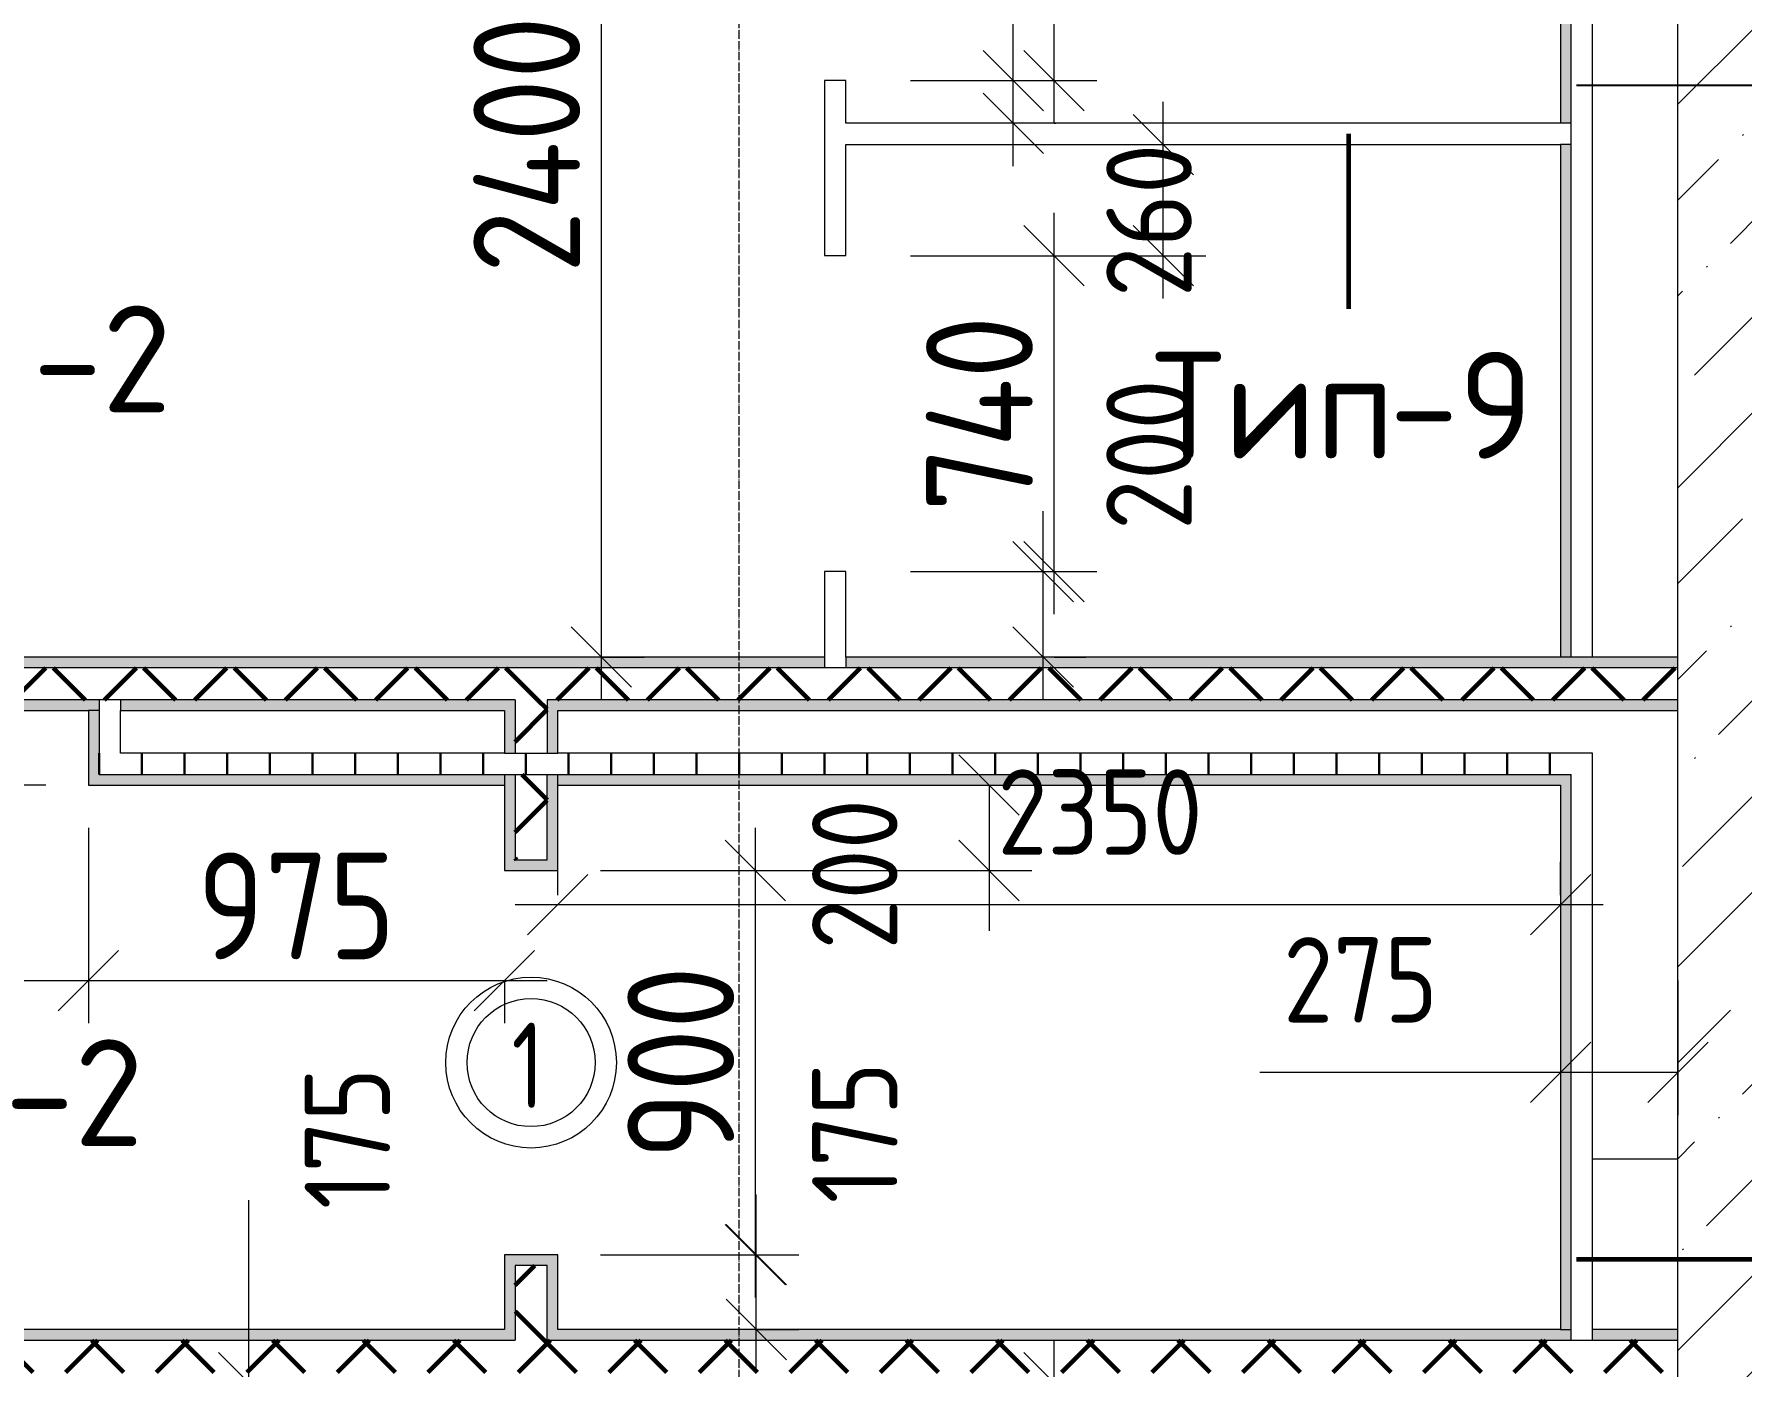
# Model space of a CAD drawing. Header units: millimetres. Extents: x -60946 to 138510, y -262288 to 24501.
# Drawn here: x 38157 to 42159, y -92807 to -89685 of the extents above; entities that cross this region are included whole.
import ezdxf

# ---------------------------------------------------------------- set-up
doc = ezdxf.new("R2010")
doc.units = ezdxf.units.MM
doc.linetypes.add('ADSK_Линия сетки', pattern=[25, 20, -2.5, 0, -2.5])
for name, color, linetype, lineweight in [('0) 1 вып перегородка', 7, 'Continuous', 60), ('1) 2 вып перегородка', 7, 'Continuous', 60), ('2)Тип-2', 3, 'Continuous', 60), ('Марки дверей', 7, 'Continuous', 20), ('Оси', 7, 'Continuous', 9), ('Перекрытие', 7, 'Continuous', 18), ('Размеры', 7, 'Continuous', 9), ('Стены внутренние', 7, 'Continuous', 18), ('Стены наружные', 7, 'Continuous', 18), ('Стены штриховка', 7, 'Continuous', 9)]:
    doc.layers.add(name, color=color, linetype=linetype, lineweight=lineweight)
doc.layers.add('2)Тип-4', color=7, linetype='Continuous', lineweight=30, true_color=0x0080c0)
doc.styles.add('GOST Common_2', font='', dxfattribs={"width": 0.9, "height": 250})
doc.styles.add('GOST Common_3', font='', dxfattribs={"width": 0.9, "height": 200})
doc.styles.add('GOST Common_4', font='', dxfattribs={"height": 250})
doc.styles.add('GOST Common_B', font='', dxfattribs={"width": 0.8, "height": 200})
doc.styles.get('GOST Common_2').set_extended_font_data('GOST Common')
doc.styles.get('GOST Common_3').set_extended_font_data('GOST Common')
doc.styles.get('GOST Common_4').set_extended_font_data('GOST Common')
doc.styles.get('GOST Common_B').set_extended_font_data('GOST Common', bold=True)
doc.dimstyles.new('ADSK_Основной_2_0', dxfattribs={"dimscale": 304.8, "dimtxt": 201.142999, "dimasz": 0.463911, "dimexe": 0.328084, "dimexo": 0.328084, "dimgap": 0.164042, "dimtad": 1, "dimdec": 3, "dimrnd": 0.001, "dimdsep": 46, "dimtxsty": 'GOST Common_3', "dimblk1": 'OBLIQUE', "dimblk2": 'OBLIQUE', "dimsah": 1, "dimcen": 0.09, "dimdle": 0.328084, "dimazin": 2, "dimtfac": 1, "dimtdec": 4, "dimtix": 1, "dimtmove": 0, "dimatfit": 3, "dimfxl": 1, "dimtvp": 1, "dimtolj": 1, "dimtzin": 0, "dimlwd": 20, "dimlwe": 20, "dimarcsym": 2})
doc.dimstyles.new('ADSK_Основной_2_0_3', dxfattribs={"dimscale": 304.8, "dimtxt": 201.142999, "dimasz": 0.463911, "dimexe": 0.328084, "dimexo": 0.328084, "dimgap": 0.164042, "dimtad": 1, "dimdec": 3, "dimrnd": 0.001, "dimdsep": 46, "dimtxsty": 'GOST Common_2', "dimblk1": 'OBLIQUE', "dimblk2": 'OBLIQUE', "dimsah": 1, "dimcen": 0.09, "dimdle": 0.328084, "dimazin": 2, "dimtfac": 1, "dimtdec": 4, "dimtix": 1, "dimtmove": 0, "dimatfit": 3, "dimfxl": 1, "dimtvp": 1, "dimtolj": 1, "dimtzin": 0, "dimlwd": 20, "dimlwe": 20, "dimarcsym": 2})
pattern_1 = [(45, (9.36, -97949.04), (-106.066, 106.066), []), (135, (9.36, -97949.04), (-106.066, -106.066), [])]

# ---------------------------------------------------------------- blocks, each defined once
blk = doc.blocks.new('_Oblique')
at = {"color": 0, "linetype": 'ByBlock', "lineweight": -2}
blk.add_line((-0.5, -0.5), (0.5, 0.5), dxfattribs=at)
blk = doc.blocks.new('*D4984')
at = {"layer": 'Defpoints', "color": 0, "transparency": 16777216}
for p in [(39486.8, -88744.1), (39609.4, -88744.1), (39386.8, -91144.1)]:
    blk.add_point(p, dxfattribs=at)
at = {"layer": 'Размеры', "color": 0, "lineweight": 20, "transparency": 16777216}
for p, q in [((39486.8, -91244.1), (39486.8, -88644.1)), ((39509.4, -88744.1), (39386.8, -88744.1)), ((39486.8, -91144.1), (39586.8, -91144.1))]:
    blk.add_line(p, q, dxfattribs=at)
at = {"layer": 'Размеры', "color": 0, "lineweight": 20, "transparency": 16777216, "xscale": 141.4, "yscale": 141.4, "zscale": 141.4}
for p, rotation in [((39486.8, -88744.1), 90), ((39486.8, -91144.1), 270)]:
    blk.add_blockref('_Oblique', p, dxfattribs=dict(at, rotation=rotation))
at = {"layer": 'Размеры', "color": 0, "lineweight": 9, "transparency": 16777216, "insert": (39311.8, -89944.1), "char_height": 250, "width": 625.93, "attachment_point": 5, "rotation": 90, "style": 'GOST Common_2'}
blk.add_mtext('\\A1;2400', dxfattribs=at)
blk = doc.blocks.new('*D4986')
at = {"layer": 'Defpoints', "color": 0, "transparency": 16777216}
for p in [(41734.4, -91724), (39384.4, -91802), (41734.4, -91802)]:
    blk.add_point(p, dxfattribs=at)
at = {"layer": 'Размеры', "color": 0, "lineweight": 20, "transparency": 16777216}
for p, q in [((39384.4, -91702), (39384.4, -91624)), ((41734.4, -91702), (41734.4, -91624)), ((39284.4, -91724), (41834.4, -91724))]:
    blk.add_line(p, q, dxfattribs=at)
at = {"layer": 'Размеры', "color": 0, "lineweight": 20, "transparency": 16777216, "xscale": 141.4, "yscale": 141.4, "zscale": 141.4, "rotation": 180}
blk.add_blockref('_Oblique', (39384.4, -91724), dxfattribs=at)
at = {"layer": 'Размеры', "color": 0, "lineweight": 20, "transparency": 16777216, "xscale": 141.4, "yscale": 141.4, "zscale": 141.4}
blk.add_blockref('_Oblique', (41734.4, -91724), dxfattribs=at)
at = {"layer": 'Размеры', "color": 0, "lineweight": 9, "transparency": 16777216, "insert": (40414.9, -91407.3), "char_height": 200, "width": 605.475, "attachment_point": 1, "line_spacing_factor": 1.022761, "style": 'GOST Common_3'}
blk.add_mtext('\\A1;2350', dxfattribs=at)
blk = doc.blocks.new('*D4987')
at = {"layer": 'Defpoints', "color": 0, "transparency": 16777216}
for p in [(41734.4, -91802), (42009.4, -91802), (42009.4, -92116.9)]:
    blk.add_point(p, dxfattribs=at)
at = {"layer": 'Размеры', "color": 0, "lineweight": 20, "transparency": 16777216}
for p, q in [((41734.4, -91902), (41734.4, -92216.9)), ((42009.4, -91902), (42009.4, -92216.9)), ((41734.4, -92116.9), (41030.1, -92116.9)), ((42009.4, -92116.9), (41634.4, -92116.9))]:
    blk.add_line(p, q, dxfattribs=at)
at = {"layer": 'Размеры', "color": 0, "lineweight": 20, "transparency": 16777216, "xscale": 141.4, "yscale": 141.4, "zscale": 141.4, "rotation": 180}
blk.add_blockref('_Oblique', (41734.4, -92116.9), dxfattribs=at)
at = {"layer": 'Размеры', "color": 0, "lineweight": 20, "transparency": 16777216, "xscale": 141.4, "yscale": 141.4, "zscale": 141.4}
blk.add_blockref('_Oblique', (42009.4, -92116.9), dxfattribs=at)
at = {"layer": 'Размеры', "color": 0, "lineweight": 9, "transparency": 16777216, "insert": (41084.5, -91800.2), "char_height": 200, "width": 454.106, "attachment_point": 1, "line_spacing_factor": 1.022761, "style": 'GOST Common_3'}
blk.add_mtext('\\A1;275', dxfattribs=at)
blk = doc.blocks.new('*D4988')
at = {"layer": 'Defpoints', "color": 0, "transparency": 16777216}
for p in [(37223.6, -91444.1), (38284.4, -91444.1), (37301.7, -92719.1)]:
    blk.add_point(p, dxfattribs=at)
at = {"layer": 'Размеры', "color": 0, "lineweight": 20, "transparency": 16777216}
for p, q in [((37223.6, -91344.1), (37223.6, -91755.1)), ((38184.4, -91444.1), (37123.6, -91444.1)), ((37223.6, -92819.1), (37223.6, -92455.1)), ((37201.7, -92719.1), (37123.6, -92719.1))]:
    blk.add_line(p, q, dxfattribs=at)
at = {"layer": 'Размеры', "color": 0, "lineweight": 20, "transparency": 16777216, "xscale": 141.4, "yscale": 141.4, "zscale": 141.4}
for p, rotation in [((37223.6, -91444.1), 90), ((37223.6, -92719.1), 270)]:
    blk.add_blockref('_Oblique', p, dxfattribs=dict(at, rotation=rotation))
at = {"layer": 'Размеры', "color": 0, "lineweight": 9, "transparency": 16777216, "insert": (37090.3, -92385.3), "char_height": 200, "width": 560.473, "attachment_point": 1, "rotation": 90, "line_spacing_factor": 1.022761, "style": 'GOST Common_3'}
blk.add_mtext('\\A1;1275', dxfattribs=at)
blk = doc.blocks.new('*D4989')
at = {"layer": 'Defpoints', "color": 0, "transparency": 16777216}
for p in [(37252.1, -91269.1), (37301.7, -91269.1), (38284.4, -91444.1)]:
    blk.add_point(p, dxfattribs=at)
at = {"layer": 'Размеры', "color": 0, "lineweight": 20, "transparency": 16777216}
for p, q in [((37252.1, -91269.1), (37252.1, -90872.6)), ((37201.7, -91269.1), (37152.1, -91269.1)), ((37252.1, -91544.1), (37252.1, -91269.1)), ((38184.4, -91444.1), (37152.1, -91444.1))]:
    blk.add_line(p, q, dxfattribs=at)
at = {"layer": 'Размеры', "color": 0, "lineweight": 20, "transparency": 16777216, "xscale": 141.4, "yscale": 141.4, "zscale": 141.4}
for p, rotation in [((37252.1, -91269.1), 90), ((37252.1, -91444.1), 270)]:
    blk.add_blockref('_Oblique', p, dxfattribs=dict(at, rotation=rotation))
at = {"layer": 'Размеры', "color": 0, "lineweight": 9, "transparency": 16777216, "insert": (37383, -90893.8), "char_height": 200, "width": 409.104, "attachment_point": 1, "rotation": 90, "line_spacing_factor": 1.022761, "style": 'GOST Common_3'}
blk.add_mtext('\\A1;175', dxfattribs=at)
blk = doc.blocks.new('*D4990')
at = {"layer": 'Defpoints', "color": 0, "transparency": 16777216}
for p in [(38284.4, -91444.1), (37059.4, -91802), (38284.4, -91902)]:
    blk.add_point(p, dxfattribs=at)
at = {"layer": 'Размеры', "color": 0, "lineweight": 20, "transparency": 16777216}
for p, q in [((38284.4, -91544.1), (38284.4, -92002)), ((36959.4, -91902), (38384.4, -91902)), ((37059.4, -91902), (37059.4, -92002))]:
    blk.add_line(p, q, dxfattribs=at)
at = {"layer": 'Размеры', "color": 0, "lineweight": 20, "transparency": 16777216, "xscale": 141.4, "yscale": 141.4, "zscale": 141.4, "rotation": 180}
blk.add_blockref('_Oblique', (37059.4, -91902), dxfattribs=at)
at = {"layer": 'Размеры', "color": 0, "lineweight": 20, "transparency": 16777216, "xscale": 141.4, "yscale": 141.4, "zscale": 141.4}
blk.add_blockref('_Oblique', (38284.4, -91902), dxfattribs=at)
at = {"layer": 'Размеры', "color": 0, "lineweight": 9, "transparency": 16777216, "insert": (37671.9, -91727), "char_height": 250, "width": 560.473, "attachment_point": 5, "style": 'GOST Common_2'}
blk.add_mtext('\\A1;1225', dxfattribs=at)
blk = doc.blocks.new('*D4991')
at = {"layer": 'Defpoints', "color": 0, "transparency": 16777216}
for p in [(38284.4, -91444.1), (39259.4, -91802), (39259.4, -91902)]:
    blk.add_point(p, dxfattribs=at)
at = {"layer": 'Размеры', "color": 0, "lineweight": 20, "transparency": 16777216}
for p, q in [((38284.4, -91544.1), (38284.4, -92002)), ((38184.4, -91902), (39359.4, -91902)), ((39259.4, -91902), (39259.4, -92002))]:
    blk.add_line(p, q, dxfattribs=at)
at = {"layer": 'Размеры', "color": 0, "lineweight": 20, "transparency": 16777216, "xscale": 141.4, "yscale": 141.4, "zscale": 141.4, "rotation": 180}
blk.add_blockref('_Oblique', (38284.4, -91902), dxfattribs=at)
at = {"layer": 'Размеры', "color": 0, "lineweight": 20, "transparency": 16777216, "xscale": 141.4, "yscale": 141.4, "zscale": 141.4}
blk.add_blockref('_Oblique', (39259.4, -91902), dxfattribs=at)
at = {"layer": 'Размеры', "color": 0, "lineweight": 9, "transparency": 16777216, "insert": (38771.9, -91727), "char_height": 250, "width": 454.106, "attachment_point": 5, "style": 'GOST Common_2'}
blk.add_mtext('\\A1;975', dxfattribs=at)
blk = doc.blocks.new('*D4995')
at = {"layer": 'Defpoints', "color": 0, "transparency": 16777216}
for p in [(38660.3, -92844.1), (38686.8, -92844.1), (38686.8, -93019.1)]:
    blk.add_point(p, dxfattribs=at)
at = {"layer": 'Размеры', "color": 0, "lineweight": 20, "transparency": 16777216}
for p, q in [((38660.3, -92844.1), (38660.3, -92416.1)), ((38586.8, -92844.1), (38560.3, -92844.1)), ((38660.3, -93119.1), (38660.3, -92844.1)), ((38586.8, -93019.1), (38560.3, -93019.1))]:
    blk.add_line(p, q, dxfattribs=at)
at = {"layer": 'Размеры', "color": 0, "lineweight": 20, "transparency": 16777216, "xscale": 141.4, "yscale": 141.4, "zscale": 141.4}
for p, rotation in [((38660.3, -92844.1), 90), ((38660.3, -93019.1), 270)]:
    blk.add_blockref('_Oblique', p, dxfattribs=dict(at, rotation=rotation))
at = {"layer": 'Размеры', "color": 0, "lineweight": 9, "transparency": 16777216, "insert": (38791.3, -92437.3), "char_height": 200, "width": 409.104, "attachment_point": 1, "rotation": 90, "line_spacing_factor": 1.022761, "style": 'GOST Common_3'}
blk.add_mtext('\\A1;175', dxfattribs=at)
blk = doc.blocks.new('*D4997')
at = {"layer": 'Defpoints', "color": 0, "transparency": 16777216}
for p in [(40447.7, -92844.1), (40547.7, -92844.1), (40034.4, -94344.1)]:
    blk.add_point(p, dxfattribs=at)
at = {"layer": 'Размеры', "color": 0, "lineweight": 20, "transparency": 16777216}
for p, q in [((40547.7, -94444.1), (40547.7, -92744.1)), ((40547.7, -92844.1), (40647.7, -92844.1)), ((40134.4, -94344.1), (40647.7, -94344.1))]:
    blk.add_line(p, q, dxfattribs=at)
at = {"layer": 'Размеры', "color": 0, "lineweight": 20, "transparency": 16777216, "xscale": 141.4, "yscale": 141.4, "zscale": 141.4}
for p, rotation in [((40547.7, -92844.1), 90), ((40547.7, -94344.1), 270)]:
    blk.add_blockref('_Oblique', p, dxfattribs=dict(at, rotation=rotation))
at = {"layer": 'Размеры', "color": 0, "lineweight": 9, "transparency": 16777216, "insert": (40372.7, -93594.1), "char_height": 250, "width": 560.473, "attachment_point": 5, "rotation": 90, "style": 'GOST Common_2'}
blk.add_mtext('\\A1;1500', dxfattribs=at)
blk = doc.blocks.new('*D5009')
at = {"layer": 'Defpoints', "color": 0, "transparency": 16777216}
for p in [(39384.4, -92544.1), (39849.5, -92544.1), (39747.7, -92719.1)]:
    blk.add_point(p, dxfattribs=at)
at = {"layer": 'Размеры', "color": 0, "lineweight": 20, "transparency": 16777216}
for p, q in [((39849.5, -92544.1), (39849.5, -92402.7)), ((39484.4, -92544.1), (39949.5, -92544.1)), ((39849.5, -92819.1), (39849.5, -92544.1)), ((39847.7, -92719.1), (39949.5, -92719.1))]:
    blk.add_line(p, q, dxfattribs=at)
at = {"layer": 'Размеры', "color": 0, "lineweight": 20, "transparency": 16777216, "xscale": 141.4, "yscale": 141.4, "zscale": 141.4}
for p, rotation in [((39849.5, -92544.1), 90), ((39849.5, -92719.1), 270)]:
    blk.add_blockref('_Oblique', p, dxfattribs=dict(at, rotation=rotation))
at = {"layer": 'Размеры', "color": 0, "lineweight": 9, "transparency": 16777216, "insert": (39980.5, -92423.9), "char_height": 200, "width": 409.104, "attachment_point": 1, "rotation": 90, "line_spacing_factor": 1.022761, "style": 'GOST Common_3'}
blk.add_mtext('\\A1;175', dxfattribs=at)
blk = doc.blocks.new('*D5010')
at = {"layer": 'Defpoints', "color": 0, "transparency": 16777216}
for p in [(39384.4, -91644.1), (39847.7, -91644.1), (39384.4, -92544.1)]:
    blk.add_point(p, dxfattribs=at)
at = {"layer": 'Размеры', "color": 0, "lineweight": 20, "transparency": 16777216}
for p, q in [((39847.7, -92644.1), (39847.7, -91544.1)), ((39484.4, -91644.1), (39947.7, -91644.1)), ((39484.4, -92544.1), (39947.7, -92544.1))]:
    blk.add_line(p, q, dxfattribs=at)
at = {"layer": 'Размеры', "color": 0, "lineweight": 20, "transparency": 16777216, "xscale": 141.4, "yscale": 141.4, "zscale": 141.4}
for p, rotation in [((39847.7, -91644.1), 90), ((39847.7, -92544.1), 270)]:
    blk.add_blockref('_Oblique', p, dxfattribs=dict(at, rotation=rotation))
at = {"layer": 'Размеры', "color": 0, "lineweight": 9, "transparency": 16777216, "insert": (39672.7, -92094.1), "char_height": 250, "width": 454.106, "attachment_point": 5, "rotation": 90, "style": 'GOST Common_2'}
blk.add_mtext('\\A1;900', dxfattribs=at)
blk = doc.blocks.new('*D5011')
at = {"layer": 'Defpoints', "color": 0, "transparency": 16777216}
for p in [(39747.7, -91444.1), (40395.2, -91444.1), (39384.4, -91644.1)]:
    blk.add_point(p, dxfattribs=at)
at = {"layer": 'Размеры', "color": 0, "lineweight": 20, "transparency": 16777216}
for p, q in [((39847.7, -91444.1), (40495.2, -91444.1)), ((40395.2, -91444.1), (40395.2, -91744.1)), ((39484.4, -91644.1), (40495.2, -91644.1)), ((40395.2, -91644.1), (40395.2, -91785.5))]:
    blk.add_line(p, q, dxfattribs=at)
at = {"layer": 'Размеры', "color": 0, "lineweight": 20, "transparency": 16777216, "xscale": 141.4, "yscale": 141.4, "zscale": 141.4}
for p, rotation in [((40395.2, -91444.1), 90), ((40395.2, -91644.1), 270)]:
    blk.add_blockref('_Oblique', p, dxfattribs=dict(at, rotation=rotation))
at = {"layer": 'Размеры', "color": 0, "lineweight": 9, "transparency": 16777216, "insert": (39980.5, -91829.2), "char_height": 200, "width": 454.106, "attachment_point": 1, "rotation": 90, "line_spacing_factor": 1.022761, "style": 'GOST Common_3'}
blk.add_mtext('\\A1;200', dxfattribs=at)
blk = doc.blocks.new('*D5012')
at = {"layer": 'Defpoints', "color": 0, "transparency": 16777216}
for p in [(40111.4, -89794.1), (40451.8, -89794.1), (40447.7, -89894.1)]:
    blk.add_point(p, dxfattribs=at)
at = {"layer": 'Размеры', "color": 0, "lineweight": 20, "transparency": 16777216}
for p, q in [((40451.8, -89794.1), (40451.8, -89522.2)), ((40211.4, -89794.1), (40551.8, -89794.1)), ((40451.8, -89994.1), (40451.8, -89794.1)), ((40547.7, -89894.1), (40551.8, -89894.1))]:
    blk.add_line(p, q, dxfattribs=at)
at = {"layer": 'Размеры', "color": 0, "lineweight": 20, "transparency": 16777216, "xscale": 141.4, "yscale": 141.4, "zscale": 141.4}
for p, rotation in [((40451.8, -89794.1), 90), ((40451.8, -89894.1), 270)]:
    blk.add_blockref('_Oblique', p, dxfattribs=dict(at, rotation=rotation))
at = {"layer": 'Размеры', "color": 0, "lineweight": 9, "transparency": 16777216, "insert": (40582.8, -89543.4), "char_height": 200, "width": 409.104, "attachment_point": 1, "rotation": 90, "line_spacing_factor": 1.022761, "style": 'GOST Common_3'}
blk.add_mtext('\\A1;100', dxfattribs=at)
blk = doc.blocks.new('*D5013')
at = {"layer": 'Defpoints', "color": 0, "transparency": 16777216}
for p in [(40111.4, -89054.1), (40547.7, -89054.1), (40111.4, -89794.1)]:
    blk.add_point(p, dxfattribs=at)
at = {"layer": 'Размеры', "color": 0, "lineweight": 20, "transparency": 16777216}
for p, q in [((40547.7, -89894.1), (40547.7, -88954.1)), ((40211.4, -89054.1), (40647.7, -89054.1)), ((40211.4, -89794.1), (40647.7, -89794.1))]:
    blk.add_line(p, q, dxfattribs=at)
at = {"layer": 'Размеры', "color": 0, "lineweight": 20, "transparency": 16777216, "xscale": 141.4, "yscale": 141.4, "zscale": 141.4}
for p, rotation in [((40547.7, -89054.1), 90), ((40547.7, -89794.1), 270)]:
    blk.add_blockref('_Oblique', p, dxfattribs=dict(at, rotation=rotation))
at = {"layer": 'Размеры', "color": 0, "lineweight": 9, "transparency": 16777216, "insert": (40372.7, -89424.1), "char_height": 250, "width": 474.561, "attachment_point": 5, "rotation": 90, "style": 'GOST Common_2'}
blk.add_mtext('\\A1;740', dxfattribs=at)
blk = doc.blocks.new('*D5015')
at = {"layer": 'Defpoints', "color": 0, "transparency": 16777216}
for p in [(40111.4, -90944.1), (40522, -90944.1), (40447.7, -91144.1)]:
    blk.add_point(p, dxfattribs=at)
at = {"layer": 'Размеры', "color": 0, "lineweight": 20, "transparency": 16777216}
for p, q in [((40522, -90944.1), (40522, -90802.7)), ((40211.4, -90944.1), (40622, -90944.1)), ((40522, -91244.1), (40522, -90944.1)), ((40547.7, -91144.1), (40622, -91144.1))]:
    blk.add_line(p, q, dxfattribs=at)
at = {"layer": 'Размеры', "color": 0, "lineweight": 20, "transparency": 16777216, "xscale": 141.4, "yscale": 141.4, "zscale": 141.4}
for p, rotation in [((40522, -90944.1), 90), ((40522, -91144.1), 270)]:
    blk.add_blockref('_Oblique', p, dxfattribs=dict(at, rotation=rotation))
at = {"layer": 'Размеры', "color": 0, "lineweight": 9, "transparency": 16777216, "insert": (40670.1, -90846.4), "char_height": 200, "width": 454.106, "attachment_point": 1, "rotation": 90, "line_spacing_factor": 1.022761, "style": 'GOST Common_3'}
blk.add_mtext('\\A1;200', dxfattribs=at)
blk = doc.blocks.new('*D5016')
at = {"layer": 'Defpoints', "color": 0, "transparency": 16777216}
for p in [(40111.4, -90204.1), (40547.7, -90204.1), (40111.4, -90944.1)]:
    blk.add_point(p, dxfattribs=at)
at = {"layer": 'Размеры', "color": 0, "lineweight": 20, "transparency": 16777216}
for p, q in [((40547.7, -91044.1), (40547.7, -90104.1)), ((40211.4, -90204.1), (40647.7, -90204.1)), ((40211.4, -90944.1), (40647.7, -90944.1))]:
    blk.add_line(p, q, dxfattribs=at)
at = {"layer": 'Размеры', "color": 0, "lineweight": 20, "transparency": 16777216, "xscale": 141.4, "yscale": 141.4, "zscale": 141.4}
for p, rotation in [((40547.7, -90204.1), 90), ((40547.7, -90944.1), 270)]:
    blk.add_blockref('_Oblique', p, dxfattribs=dict(at, rotation=rotation))
at = {"layer": 'Размеры', "color": 0, "lineweight": 9, "transparency": 16777216, "insert": (40372.7, -90574.1), "char_height": 250, "width": 474.561, "attachment_point": 5, "rotation": 90, "style": 'GOST Common_2'}
blk.add_mtext('\\A1;740', dxfattribs=at)
blk = doc.blocks.new('*D5017')
at = {"layer": 'Defpoints', "color": 0, "transparency": 16777216}
for p in [(40447.7, -89944.1), (40803.4, -89944.1), (40111.4, -90204.1)]:
    blk.add_point(p, dxfattribs=at)
at = {"layer": 'Размеры', "color": 0, "lineweight": 20, "transparency": 16777216}
for p, q in [((40803.4, -90304.1), (40803.4, -89844.1)), ((40547.7, -89944.1), (40903.4, -89944.1)), ((40211.4, -90204.1), (40903.4, -90204.1))]:
    blk.add_line(p, q, dxfattribs=at)
at = {"layer": 'Размеры', "color": 0, "lineweight": 20, "transparency": 16777216, "xscale": 141.4, "yscale": 141.4, "zscale": 141.4}
for p, rotation in [((40803.4, -89944.1), 90), ((40803.4, -90204.1), 270)]:
    blk.add_blockref('_Oblique', p, dxfattribs=dict(at, rotation=rotation))
at = {"layer": 'Размеры', "color": 0, "lineweight": 9, "transparency": 16777216, "insert": (40670.1, -90301.1), "char_height": 200, "width": 454.106, "attachment_point": 1, "rotation": 90, "line_spacing_factor": 1.022761, "style": 'GOST Common_3'}
blk.add_mtext('\\A1;260', dxfattribs=at)
blk = doc.blocks.new('М_двери1 - Марка экземпляра 2-3719212-Кладочный план 2-го этаж')
at = {"layer": 'Марки дверей'}
for radius in [2, 1.5]:
    blk.add_circle((0, 0), radius, dxfattribs=at)

msp = doc.modelspace()

# ---------------------------------------------------------------- hatches: boundary and pattern name
at = {"layer": '2)Тип-2'}
h = msp.add_hatch(color=256, dxfattribs=at)
h.paths.add_polyline_path([(41848.5876, -91169.0666), (42009.3615, -91169.0666), (42009.3615, -91144.0666), (40059.3615, -91144.0666), (40059.3615, -91169.0666), (40400.7813, -91169.0666)])
h.paths.add_polyline_path([(39314.9266, -91169.0666), (40009.3615, -91169.0666), (40009.3615, -91144.0666), (37059.3615, -91144.0666), (37059.3615, -91169.0666), (38952.975, -91169.0666)])
h = msp.add_hatch(dxfattribs=at)
h.set_pattern_fill('FP_4', color=256, style=0, pattern_type=2)
h.set_pattern_definition(pattern_1)
h.paths.add_polyline_path([(37034.3615, -91244.0666), (42009.3615, -91244.0666), (42009.3615, -91169.0666), (37034.3615, -91169.0666)])
h = msp.add_hatch(color=256, dxfattribs=at)
h.paths.add_polyline_path([(41848.5876, -91269.0666), (42009.3615, -91269.0666), (42009.3615, -91244.0666), (39359.3615, -91244.0666), (39359.3615, -91269.0666), (40400.7813, -91269.0666)])
h.paths.add_polyline_path([(37059.3615, -91269.0666), (38309.3615, -91269.0666), (38309.3615, -91244.0666), (37059.3615, -91244.0666)])
h.paths.add_polyline_path([(38359.3615, -91269.0666), (39284.3615, -91269.0666), (39284.3615, -91244.0666), (38359.3615, -91244.0666)])
h = msp.add_hatch(dxfattribs=at)
h.set_pattern_fill('FP_4', color=256, style=0, pattern_type=2)
h.set_pattern_definition(pattern_1)
h.paths.add_polyline_path([(39284.3615, -92744.0666), (39359.3615, -92744.0666), (39359.3615, -92569.0666), (39284.3615, -92569.0666), (39284.3615, -92719.0666)])
h.paths.add_polyline_path([(39284.3615, -91619.0666), (39359.3615, -91619.0666), (39359.3615, -91419.0666), (39284.3615, -91419.0666), (39284.3615, -91446.0984)])
h.paths.add_polyline_path([(39284.3615, -91369.0666), (39359.3615, -91369.0666), (39359.3615, -91244.0666), (39284.3615, -91244.0666), (39284.3615, -91269.0666)])
h = msp.add_hatch(color=256, dxfattribs=at)
h.paths.add_polyline_path([(39284.3615, -92719.0666), (39284.3615, -92569.0666), (39259.3615, -92569.0666), (39259.3615, -92719.0666)])
h.paths.add_polyline_path([(39284.3615, -91619.0666), (39284.3615, -91419.0666), (39259.3615, -91419.0666), (39259.3615, -91619.0666)])
h.paths.add_polyline_path([(39259.3615, -91369.0666), (39284.3615, -91369.0666), (39284.3615, -91269.0666), (39259.3615, -91269.0666)])
h = msp.add_hatch(color=256, dxfattribs=at)
h.paths.add_polyline_path([(39384.3615, -92719.0666), (39384.3615, -92544.0666), (39259.3615, -92544.0666), (39259.3615, -92569.0666), (39359.3615, -92569.0666), (39359.3615, -92719.0666)])
h.paths.add_polyline_path([(39259.3615, -91644.0666), (39384.3615, -91644.0666), (39384.3615, -91419.0666), (39359.3615, -91419.0666), (39359.3615, -91619.0666), (39259.3615, -91619.0666)])
h.paths.add_polyline_path([(39384.3615, -91369.0666), (39384.3615, -91269.0666), (39359.3615, -91269.0666), (39359.3615, -91369.0666)])
h = msp.add_hatch(color=256, dxfattribs=at)
h.paths.add_polyline_path([(39676.8781, -92744.0666), (41759.3615, -92744.0666), (41759.3615, -92719.0666), (39359.3615, -92719.0666), (39359.3615, -92744.0666)])
h.paths.add_polyline_path([(37505.1687, -92744.0666), (39284.3615, -92744.0666), (39284.3615, -92719.0666), (37059.3615, -92719.0666), (37059.3615, -92744.0666)])
h.paths.add_polyline_path([(42009.3615, -92744.0666), (42009.3615, -92719.0666), (41809.3615, -92719.0666), (41809.3615, -92744.0666), (41848.5876, -92744.0666)])
h = msp.add_hatch(dxfattribs=at)
h.set_pattern_fill('FP_4', color=256, style=0, pattern_type=2)
h.set_pattern_definition(pattern_1)
h.paths.add_polyline_path([(41848.5876, -92819.0666), (42009.3615, -92819.0666), (42009.3615, -92744.0666), (37034.3615, -92744.0666), (37034.3615, -92819.0666), (41809.3615, -92819.0666)])
at = {"layer": '2)Тип-4', "true_color": 0x0080c0, "transparency": 33554687}
h = msp.add_hatch(color=142, dxfattribs=at)
h.paths.add_polyline_path([(41759.3615, -91144.0666), (41759.3615, -89944.0666), (41734.3615, -89944.0666), (41734.3615, -91144.0666)])
h.paths.add_polyline_path([(41734.3615, -89894.0666), (41759.3615, -89894.0666), (41759.3615, -88594.0666), (41734.3615, -88594.0666)])
for points in [[(38309.3615, -91419.0666), (38309.3615, -91269.0666), (38284.3615, -91269.0666), (38284.3615, -91419.0666)], [(41734.3615, -92719.0666), (41759.3615, -92719.0666), (41759.3615, -91419.0666), (41734.3615, -91419.0666), (41734.3615, -91446.0984)]]:
    msp.add_hatch(color=142, dxfattribs=at).paths.add_polyline_path(points)
h = msp.add_hatch(dxfattribs=at)
h.set_pattern_fill('FP_6', color=142, style=0, pattern_type=2)
h.set_pattern_definition([(90, (9.36, -97949.04), (-100, 6e-15), [])])
h.paths.add_polyline_path([(41759.3615, -91419.0666), (41759.3615, -91369.0666), (38309.3615, -91369.0666), (38309.3615, -91419.0666), (41734.3615, -91419.0666)])
h = msp.add_hatch(color=142, dxfattribs=at)
h.paths.add_polyline_path([(40400.7813, -91444.0666), (41734.3615, -91444.0666), (41734.3615, -91419.0666), (39384.3615, -91419.0666), (39384.3615, -91444.0666), (39676.8781, -91444.0666)])
h.paths.add_polyline_path([(38952.975, -91444.0666), (39259.3615, -91444.0666), (39259.3615, -91419.0666), (38284.3615, -91419.0666), (38284.3615, -91444.0666)])
at = {"layer": 'Стены наружные', "lineweight": 9}
h = msp.add_hatch(dxfattribs=at)
h.set_pattern_fill('FP_2', color=256, style=0, pattern_type=2)
h.set_pattern_definition([(45, (9.36, -97949.04), (84.18955, 308.69595), [396.875, -79.375, 3.353, -76.022])])
h.paths.add_polyline_path([(42009.3615, -95344.0666), (42209.3615, -95344.0666), (42209.3615, -86744.0666), (42009.3615, -86744.0666), (42009.3615, -95319.0666)])

# ---------------------------------------------------------------- linework, layer by layer
at = {"layer": '0) 1 вып перегородка'}
msp.add_line((41771.8615, -92554.5147), (42352.4884, -92554.5147), dxfattribs=at)
at = {"layer": '1) 2 вып перегородка'}
msp.add_line((41237.4656, -89919.0666), (41237.4656, -90328.8577), dxfattribs=at)
at = {"layer": '2)Тип-4', "lineweight": 25}
msp.add_line((41771.8615, -89804.782), (42302.5189, -89804.782), dxfattribs=at)
at = {"layer": 'Оси', "linetype": 'ADSK_Линия сетки', "lineweight": 5}
for p, q in [((39809.3615, -108922.9178), (39809.3615, -87921.5904)), ((42009.3615, -108922.9178), (42009.3615, -87921.5904))]:
    msp.add_line(p, q, dxfattribs=at)
at = {"layer": 'Перекрытие'}
msp.add_line((41809.3615, -92319.0666), (42009.3615, -92319.0666), dxfattribs=at)
at = {"layer": 'Стены внутренние', "lineweight": 5}
for p, q in [((41734.3615, -88594.0666), (41734.3615, -89894.0666)), ((41809.3615, -91144.0666), (41809.3615, -88594.0666)), ((40009.3615, -89794.0666), (40009.3615, -90204.0666)), ((40059.3615, -89794.0666), (40009.3615, -89794.0666)), ((40059.3615, -89894.0666), (40059.3615, -89794.0666)), ((41734.3615, -89894.0666), (40059.3615, -89894.0666)), ((40059.3615, -89944.0666), (41734.3615, -89944.0666)), ((40059.3615, -90204.0666), (40059.3615, -89944.0666)), ((41734.3615, -89944.0666), (41734.3615, -91144.0666)), ((40009.3615, -90204.0666), (40059.3615, -90204.0666)), ((40009.3615, -90944.0666), (40009.3615, -91144.0666)), ((40059.3615, -90944.0666), (40009.3615, -90944.0666)), ((40059.3615, -91144.0666), (40059.3615, -90944.0666)), ((40009.3615, -91144.0666), (37059.3615, -91144.0666)), ((42009.3615, -91144.0666), (40059.3615, -91144.0666)), ((37059.3615, -91269.0666), (38284.3615, -91269.0666)), ((38284.3615, -91269.0666), (38284.3615, -91444.0666)), ((38359.3615, -91269.0666), (39259.3615, -91269.0666)), ((38359.3615, -91369.0666), (38359.3615, -91269.0666)), ((39259.3615, -91269.0666), (39259.3615, -91369.0666)), ((39384.3615, -91269.0666), (42009.3615, -91269.0666)), ((39384.3615, -91369.0666), (39384.3615, -91269.0666)), ((39259.3615, -91369.0666), (38359.3615, -91369.0666)), ((41809.3615, -91369.0666), (39384.3615, -91369.0666)), ((41809.3615, -92719.0666), (41809.3615, -91369.0666)), ((38284.3615, -91444.0666), (39259.3615, -91444.0666)), ((39259.3615, -91444.0666), (39259.3615, -91644.0666)), ((39384.3615, -91644.0666), (39384.3615, -91444.0666)), ((39384.3615, -91444.0666), (41734.3615, -91444.0666)), ((41734.3615, -91444.0666), (41734.3615, -92719.0666)), ((39259.3615, -91644.0666), (39384.3615, -91644.0666)), ((39384.3615, -92544.0666), (39259.3615, -92544.0666)), ((39259.3615, -92544.0666), (39259.3615, -92719.0666)), ((39384.3615, -92719.0666), (39384.3615, -92544.0666)), ((39259.3615, -92719.0666), (37059.3615, -92719.0666)), ((41734.3615, -92719.0666), (39384.3615, -92719.0666)), ((42009.3615, -92719.0666), (41809.3615, -92719.0666))]:
    msp.add_line(p, q, dxfattribs=at)
at = {"layer": 'Стены наружные', "lineweight": 9}
for p, q in [((42009.3615, -91144.0666), (42009.3615, -88594.0666)), ((42009.3615, -92719.0666), (42009.3615, -91269.0666))]:
    msp.add_line(p, q, dxfattribs=at)
at = {"layer": 'Стены штриховка', "lineweight": 9}
for p, q in [((41759.3615, -91144.0666), (41759.3615, -88594.0666)), ((41759.3615, -89894.0666), (41734.3615, -89894.0666)), ((41759.3615, -89944.0666), (41734.3615, -89944.0666)), ((40009.3615, -91144.0666), (40009.3615, -91169.0666)), ((40059.3615, -91144.0666), (40059.3615, -91169.0666)), ((42009.3615, -91269.0666), (42009.3615, -91144.0666)), ((42009.3615, -91169.0666), (37034.3615, -91169.0666)), ((39284.3615, -91244.0666), (37034.3615, -91244.0666)), ((38309.3615, -91244.0666), (38309.3615, -91419.0666)), ((38359.3615, -91244.0666), (38359.3615, -91269.0666)), ((39284.3615, -91244.0666), (39284.3615, -91369.0666)), ((42009.3615, -91244.0666), (39359.3615, -91244.0666)), ((39359.3615, -91244.0666), (39359.3615, -91369.0666)), ((38309.3615, -91269.0666), (38284.3615, -91269.0666)), ((39259.3615, -91369.0666), (39384.3615, -91369.0666)), ((38309.3615, -91419.0666), (41759.3615, -91419.0666)), ((39259.3615, -91419.0666), (39259.3615, -91444.0666)), ((39284.3615, -91419.0666), (39284.3615, -91619.0666)), ((39359.3615, -91619.0666), (39359.3615, -91419.0666)), ((39384.3615, -91444.0666), (39384.3615, -91419.0666)), ((41759.3615, -92744.0666), (41759.3615, -91419.0666)), ((39284.3615, -91619.0666), (39359.3615, -91619.0666)), ((39359.3615, -92569.0666), (39284.3615, -92569.0666)), ((39284.3615, -92569.0666), (39284.3615, -92744.0666)), ((39359.3615, -92744.0666), (39359.3615, -92569.0666)), ((41734.3615, -92719.0666), (41759.3615, -92719.0666)), ((41809.3615, -92744.0666), (41809.3615, -92719.0666)), ((42009.3615, -92844.0666), (42009.3615, -92719.0666)), ((37034.3615, -92744.0666), (39284.3615, -92744.0666)), ((39359.3615, -92744.0666), (42009.3615, -92744.0666))]:
    msp.add_line(p, q, dxfattribs=at)

# ---------------------------------------------------------------- block references
at = {"layer": 'Марки дверей', "xscale": 99.99999999999993, "yscale": 99.99999999999993, "zscale": 99.99999999999993}
msp.add_blockref('М_двери1 - Марка экземпляра 2-3719212-Кладочный план 2-го этаж', (39321.8615, -92094.0666), dxfattribs=at)

# ---------------------------------------------------------------- texts
at = {"layer": '1) 2 вып перегородка', "color": 116, "lineweight": 9, "true_color": 0x008040, "char_height": 250, "attachment_point": 1, "style": 'GOST Common_4'}
for s, insert, width in [('Тип', (40777.4656, -90429.4306), 673.4175), ('-9', (41333.0906, -90429.4306), 432.91125)]:
    msp.add_mtext(s, dxfattribs=dict(at, insert=insert, width=width))
at = {"layer": '2)Тип-2', "color": 116, "lineweight": 9, "true_color": 0x008040, "char_height": 250, "width": 432.91125, "attachment_point": 1, "style": 'GOST Common_4'}
for insert in [(38154.2301, -90321.1299), (38088.6658, -92039.7406)]:
    msp.add_mtext('-2', dxfattribs=dict(at, insert=insert))
at = {"layer": 'Марки дверей', "lineweight": 5, "insert": (39276.2041, -92000.4076), "char_height": 200, "width": 102.616, "attachment_point": 1, "style": 'GOST Common_B'}
msp.add_mtext('\\fGOST Common|b1|i0|c204|p34|;\\W.8;1', dxfattribs=at)

# ---------------------------------------------------------------- dimensions: what is measured, and where the dimension line sits
at = {"layer": 'Размеры', "lineweight": 9}
for base, p1, p2, override, picture, middle in [((39486.8171, -88744.0666), (39386.8322, -91144.0666), (39609.3615, -88744.0666), {"dimpost": '<>', "dimfxl": 2410.294442}, '*D4984', (39311.8171, -89944.0666)), ((40547.7298, -89054.0666), (40111.3615, -89794.0666), (40111.3615, -89054.0666), {"dimpost": '<>', "dimfxl": 740}, '*D5013', (40372.7298, -89424.0666)), ((40547.7298, -90204.0666), (40111.3615, -90944.0666), (40111.3615, -90204.0666), {"dimpost": '<>', "dimfxl": 740}, '*D5016', (40372.7298, -90574.0666)), ((39847.7298, -91644.0666), (39384.3615, -92544.0666), (39384.3615, -91644.0666), {"dimpost": '<>', "dimfxl": 900}, '*D5010', (39672.7298, -92094.0666)), ((40547.7298, -92844.0666), (40034.3615, -94344.0666), (40447.7449, -92844.0666), {"dimpost": '<>', "dimfxl": 1555.919622}, '*D4997', (40372.7298, -93594.0666))]:
    dim = msp.add_linear_dim(base=base, p1=p1, p2=p2, angle=90, dimstyle='ADSK_Основной_2_0_3', override=override, dxfattribs=at)
    dim.commit()
    dim.dimension.update_dxf_attribs({"geometry": picture, "text_midpoint": middle})
for base, p1, p2, override, picture, middle in [((40451.8301, -89794.0666), (40447.7449, -89894.0666), (40111.3615, -89794.0666), {"dimpost": '<>', "dimfxl": 350.932786}, '*D5012', (40716.1158, -89522.2011)), ((40803.4079, -89944.0666), (40111.3615, -90204.0666), (40447.7449, -89944.0666), {"dimpost": '<>', "dimfxl": 425.151526}, '*D5017', (40803.4079, -90074.0666)), ((40521.9793, -90944.0666), (40447.7449, -91144.0666), (40111.3615, -90944.0666), {"dimpost": '<>', "dimfxl": 391.348719}, '*D5015', (40803.4079, -90802.6666)), ((37252.0954, -91269.0666), (38284.3615, -91444.0666), (37301.6963, -91269.0666), {"dimpost": '<>', "dimfxl": 998.12615}, '*D4989', (37516.3811, -90872.5643)), ((37223.6489, -91444.0666), (37301.6963, -92719.0666), (38284.3615, -91444.0666), {"dimpost": '<>', "dimfxl": 1609.737808}, '*D4988', (37223.6489, -92105.0746)), ((40395.2333, -91444.0666), (39384.3615, -91644.0666), (39747.7449, -91444.0666), {"dimpost": '<>', "dimfxl": 414.786121}, '*D5011', (40113.8047, -91785.4666)), ((38660.3059, -92844.0666), (38686.8322, -93019.0666), (38686.8322, -92844.0666), {"dimpost": '<>', "dimfxl": 175}, '*D4995', (38924.5916, -92416.0939)), ((39849.519, -92544.0666), (39747.7449, -92719.0666), (39384.3615, -92544.0666), {"dimpost": '<>', "dimfxl": 403.326823}, '*D5009', (40113.8047, -92402.6666))]:
    dim = msp.add_linear_dim(base=base, p1=p1, p2=p2, angle=90, dimstyle='ADSK_Основной_2_0', override=override, dxfattribs=at)
    dim.commit()
    dim.dimension.update_dxf_attribs({"geometry": picture, "text_midpoint": middle, "dimtype": 160, "text_rotation": 90})
for base, p1, p2, override, picture, middle in [((38284.3615, -91902.0016), (37059.3615, -91802.0167), (38284.3615, -91444.0666), {"dimpost": '<>', "dimfxl": 1276.226203}, '*D4990', (37671.8615, -91727.0016)), ((39259.3615, -91902.0016), (38284.3615, -91444.0666), (39259.3615, -91802.0167), {"dimpost": '<>', "dimfxl": 1038.630503}, '*D4991', (38771.8615, -91727.0016))]:
    dim = msp.add_linear_dim(base=base, p1=p1, p2=p2, dimstyle='ADSK_Основной_2_0_3', override=override, dxfattribs=at)
    dim.commit()
    dim.dimension.update_dxf_attribs({"geometry": picture, "text_midpoint": middle})
for base, p1, p2, override, picture, middle in [((41734.3615, -91723.9693), (39384.3615, -91802.0167), (41734.3615, -91802.0167), {"dimpost": '<>', "dimfxl": 2350}, '*D4986', (40717.6351, -91723.9693)), ((42009.3615, -92116.8982), (41734.3615, -91802.0167), (42009.3615, -91802.0167), {"dimpost": '<>', "dimfxl": 275}, '*D4987', (41311.5329, -92116.8982))]:
    dim = msp.add_linear_dim(base=base, p1=p1, p2=p2, dimstyle='ADSK_Основной_2_0', override=override, dxfattribs=at)
    dim.commit()
    dim.dimension.update_dxf_attribs({"geometry": picture, "text_midpoint": middle, "dimtype": 160})

doc.saveas('drawing.dxf')
